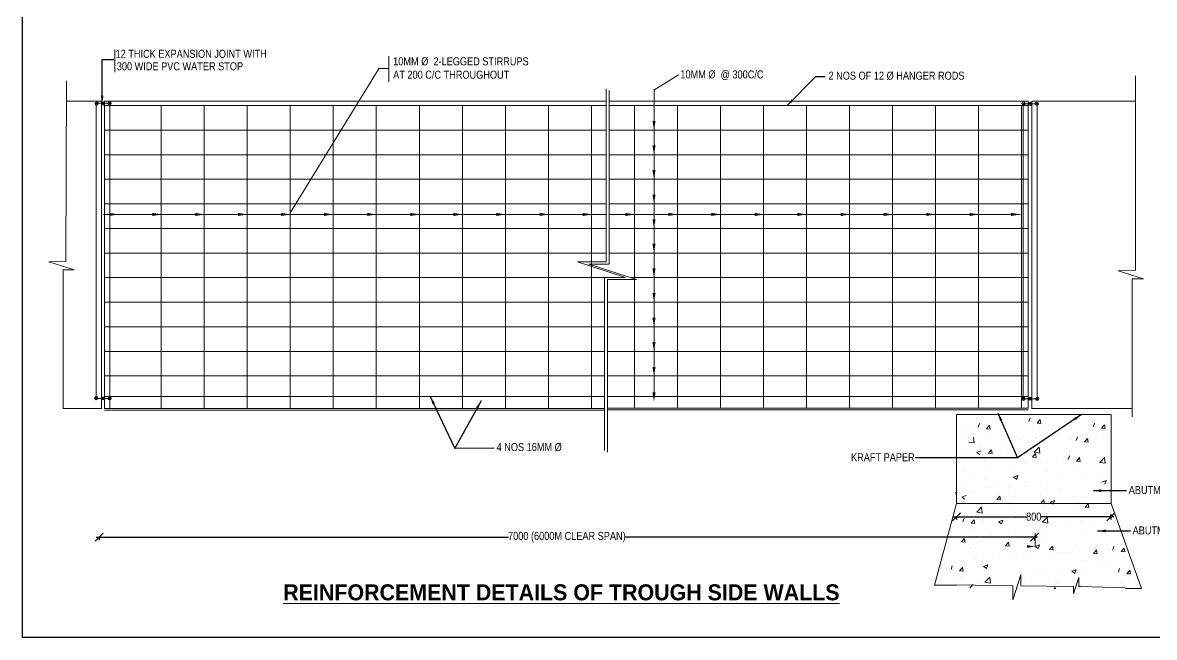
# Model space of a CAD drawing. Header units: millimetres. Extents: x -532722 to -470589, y -321838 to -283433.
# Drawn here: x -532722 to -497359, y -321838 to -302635 of the extents above; entities that cross this region are included whole.
import ezdxf
from ezdxf.enums import TextEntityAlignment as Align

# ---------------------------------------------------------------- set-up
doc = ezdxf.new("R2010")
doc.units = ezdxf.units.MM
doc.header["$LTSCALE"] = 1000
for name, color, linetype in [('canal', 3, 'Continuous'), ('MAIN', 2, 'Continuous'), ('pier', 7, 'Continuous')]:
    doc.layers.add(name, color=color, linetype=linetype)
doc.styles.add('ARIAL NARROW', font='ARIALN.TTF')
doc.styles.add('CITYBLUEPR', font='cityb___.ttf')
doc.dimstyles.new('ISO-25', dxfattribs={"dimtxt": 2.5, "dimasz": 2.5, "dimexe": 1.25, "dimexo": 0.625, "dimtad": 1, "dimdec": 0, "dimtxsty": 'Standard', "dimblk": 'OBLIQUE', "dimcen": 2.5, "dimdle": 1.25, "dimclrd": 6, "dimadec": 0, "dimazin": 0, "dimtfac": 1, "dimtdec": 0, "dimtmove": 0, "dimatfit": 3, "dimfxl": 1, "dimarcsym": 0})

# ---------------------------------------------------------------- blocks, each defined once
blk = doc.blocks.new('_Oblique')
at = {"color": 0, "linetype": 'ByBlock', "lineweight": -2}
blk.add_line((-0.5, -0.5), (0.5, 0.5), dxfattribs=at)
blk = doc.blocks.new('*D184')
at = {"layer": 'Defpoints', "color": 0, "transparency": 16777216}
for p in [(-530334, -318640), (-530334, -318707), (-501101, -318624)]:
    blk.add_point(p, dxfattribs=at)
at = {"layer": 'MAIN', "color": 7, "lineweight": -2, "transparency": 16777216}
for p, q in [((-530424, -318707), (-517541, -318707)), ((-501011, -318707), (-513894, -318707))]:
    blk.add_line(p, q, dxfattribs=at)
at = {"layer": 'MAIN', "color": 0, "lineweight": -2, "transparency": 16777216}
for p, q in [((-530334, -318730), (-530334, -318797)), ((-501101, -318714), (-501101, -318797))]:
    blk.add_line(p, q, dxfattribs=at)
at = {"layer": 'MAIN', "color": 7, "lineweight": -2, "transparency": 16777216, "xscale": 250, "yscale": 250, "zscale": 250, "rotation": 180}
blk.add_blockref('_Oblique', (-530334, -318707), dxfattribs=at)
at = {"layer": 'MAIN', "color": 7, "lineweight": -2, "transparency": 16777216, "xscale": 250, "yscale": 250, "zscale": 250}
blk.add_blockref('_Oblique', (-501101, -318707), dxfattribs=at)
at = {"layer": 'MAIN', "color": 0, "lineweight": 9, "transparency": 16777216, "insert": (-515717, -318707), "char_height": 250, "attachment_point": 5, "style": 'ARIAL NARROW'}
blk.add_mtext('7000 (6000M CLEAR SPAN)', dxfattribs=at)
blk = doc.blocks.new('*D185')
at = {"layer": 'Defpoints', "color": 0, "transparency": 16777216}
for p in [(-498715, -317895), (-503541, -317982), (-498715, -318069)]:
    blk.add_point(p, dxfattribs=at)
at = {"layer": 'MAIN', "color": 7, "lineweight": -2, "transparency": 16777216}
for p, q in [((-503631, -318069), (-501355, -318069)), ((-498625, -318069), (-500901, -318069))]:
    blk.add_line(p, q, dxfattribs=at)
at = {"layer": 'MAIN', "color": 0, "lineweight": -2, "transparency": 16777216}
for p, q in [((-503541, -318072), (-503541, -318159)), ((-498715, -317985), (-498715, -318159))]:
    blk.add_line(p, q, dxfattribs=at)
at = {"layer": 'MAIN', "color": 7, "lineweight": -2, "transparency": 16777216, "xscale": 250, "yscale": 250, "zscale": 250, "rotation": 180}
blk.add_blockref('_Oblique', (-503541, -318069), dxfattribs=at)
at = {"layer": 'MAIN', "color": 7, "lineweight": -2, "transparency": 16777216, "xscale": 250, "yscale": 250, "zscale": 250}
blk.add_blockref('_Oblique', (-498715, -318069), dxfattribs=at)
at = {"layer": 'MAIN', "color": 0, "lineweight": 9, "transparency": 16777216, "insert": (-501128, -318069), "char_height": 250, "attachment_point": 5, "style": 'ARIAL NARROW'}
blk.add_mtext('800', dxfattribs=at)

msp = doc.modelspace()

# ---------------------------------------------------------------- linework, layer by layer
at = {"color": 0, "lineweight": 9}
for p, q in [((-497952.8, -304296.5), (-497949, -310382.1)), ((-530161.9, -305086.1), (-514485.8, -305086.1)), ((-514394.6, -305086.1), (-501302.1, -305086.1)), ((-501457.7, -305172), (-501024.8, -305172)), ((-501183.4, -305086.1), (-497952.8, -305086.1)), ((-530161.9, -305225.1), (-514485.8, -305225.1)), ((-524358.4, -305225.1), (-524358.4, -314686.1)), ((-514394.6, -305225.1), (-501302.1, -305225.1)), ((-530161.9, -305993.1), (-514485.8, -305993.1)), ((-514394.6, -305993.1), (-501302.1, -305993.1)), ((-530161.9, -306761.1), (-514485.8, -306761.1)), ((-514394.6, -306761.1), (-501302.1, -306761.1)), ((-530161.9, -307529.1), (-514485.8, -307529.1)), ((-514394.6, -307529.1), (-501302.1, -307529.1)), ((-530161.9, -308297.1), (-514485.8, -308297.1)), ((-514394.6, -308297.1), (-501302.1, -308297.1)), ((-514485.8, -308626.6), (-530191.4, -308626.6)), ((-501548.5, -308626.6), (-514394.6, -308626.6)), ((-530161.9, -309065.1), (-514485.8, -309065.1)), ((-514394.6, -309065.1), (-501302.1, -309065.1)), ((-530161.9, -309833.1), (-514485.8, -309833.1)), ((-514394.6, -309833.1), (-501302.1, -309833.1)), ((-497957.9, -310382.1), (-498490.7, -310386)), ((-498490.7, -310386), (-497702.4, -310638.3)), ((-530161.9, -310601.1), (-514540.8, -310601.1)), ((-513707.2, -310601.1), (-501302.1, -310601.1)), ((-497702.4, -310638.3), (-498049.2, -310638.3)), ((-530161.9, -311369.1), (-514540.8, -311369.1)), ((-514449.6, -311369.1), (-501302.1, -311369.1)), ((-530161.9, -312137.1), (-514540.8, -312137.1)), ((-530161.9, -312905.1), (-514540.8, -312905.1)), ((-530161.9, -313673.1), (-514540.8, -313673.1)), ((-530161.9, -314309.3), (-514540.8, -314309.3)), ((-530161.9, -314686.1), (-514540.8, -314686.1)), ((-530161.9, -314736.1), (-514540.8, -314736.1))]:
    msp.add_line(p, q, dxfattribs=at)
for centre, radius in [((-501444.8, -305165.4), 51.2), ((-501439.5, -305175.3), 19.9), ((-501242, -305174), 51.2), ((-501240.6, -305170.3), 19.9), ((-501033.9, -305169.7), 51.2), ((-501024.8, -305165.3), 19.9)]:
    msp.add_circle(centre, radius, dxfattribs=at)
for points in [[(-524645.8, -308578.6), (-524357.8, -308626.6), (-524645.8, -308674.6)], [(-503126.5, -308578.6), (-502838.5, -308626.6), (-503126.5, -308674.6)], [(-501836.5, -308578.6), (-501548.5, -308626.6), (-501836.5, -308674.6)]]:
    msp.add_solid(points, dxfattribs=at)
at = {"layer": 'canal', "color": 0}
msp.add_lwpolyline([(-532722.3, -283432.6), (-470589, -283432.6), (-470589, -321838.3), (-532722.3, -321838.3)], close=True, dxfattribs=at)
at = {"layer": 'MAIN', "color": 0, "lineweight": 9}
for p, q in [((-524366, -308580.9), (-521583.3, -304054.2)), ((-512997.9, -304743.4), (-512231.7, -304267.8)), ((-519229.7, -315923.1), (-517988.9, -315923.1)), ((-503540.9, -317654.8), (-504228.5, -320202.9)), ((-498707.6, -317654.8), (-497757.4, -320311.8)), ((-498492.2, -318388.2), (-498492.2, -318388.2))]:
    msp.add_line(p, q, dxfattribs=at)
msp.add_lwpolyline([(-512993.5, -314186.9), (-512993.5, -304722.7)], dxfattribs=at)
at = {"layer": 'pier', "color": 0, "lineweight": 9}
for p, q in [((-529841.2, -304177.8), (-529841.2, -303483.1)), ((-521280.3, -304490), (-521280.3, -303678.4)), ((-521583.3, -304068.2), (-521296.5, -304068.2)), ((-531370.1, -310099.2), (-531354.9, -304457.7)), ((-514485.8, -310112.6), (-514485.8, -304703)), ((-514394.6, -310167.3), (-514394.6, -304757.7)), ((-530257.4, -305086.1), (-531356.6, -305086.1)), ((-530429.1, -305155.2), (-529996.2, -305155.2)), ((-530429.1, -305155.2), (-530429.1, -314378.5)), ((-530257.4, -305086.1), (-530257.4, -314686.1)), ((-530161.9, -305086.1), (-530161.9, -314686.1)), ((-529996.2, -305155.2), (-529996.2, -314686.1)), ((-501457.7, -305172), (-501457.7, -314388.2)), ((-501302.1, -305086.1), (-501302.1, -314686.1)), ((-501183.4, -305086.1), (-501183.4, -314686.1)), ((-501024.8, -305172), (-501024.8, -314388.2)), ((-528390.4, -305225.1), (-528390.4, -314686.1)), ((-527046.4, -305225.1), (-527046.4, -314686.1)), ((-525702.4, -305225.1), (-525702.4, -314686.1)), ((-523014.4, -305225.1), (-523014.4, -314686.1)), ((-521670.4, -305225.1), (-521670.4, -314686.1)), ((-520326.4, -305225.1), (-520326.4, -314686.1)), ((-518982.4, -305225.1), (-518982.4, -314686.1)), ((-517638.4, -305225.1), (-517638.4, -314686.1)), ((-516294.4, -305225.1), (-516294.4, -314686.1)), ((-514950.4, -305225.1), (-514950.4, -314686.1)), ((-513606.4, -305225.1), (-513606.4, -314686.1)), ((-512262.4, -305225.1), (-512262.4, -314686.1)), ((-510918.4, -305225.1), (-510918.4, -314686.1)), ((-509574.4, -305225.1), (-509574.4, -314686.1)), ((-508230.4, -305225.1), (-508230.4, -314686.1)), ((-506886.4, -305225.1), (-506886.4, -314686.1)), ((-505542.4, -305225.1), (-505542.4, -314686.1)), ((-504198.4, -305225.1), (-504198.4, -314686.1)), ((-502854.4, -305225.1), (-502854.4, -314686.1)), ((-501510.4, -305225.1), (-501510.4, -314686.1)), ((-531370.1, -310099.2), (-531902.9, -310103.1)), ((-531902.9, -310103.1), (-531114.5, -310355.4)), ((-514485.8, -310112.6), (-515385.4, -310112.6)), ((-515385.4, -310112.6), (-513886.1, -310592.4)), ((-531114.5, -310355.4), (-531461.4, -310355.4)), ((-531450.9, -310366.1), (-531450.9, -314686.1)), ((-514394.6, -310176.3), (-515035, -310176.3)), ((-515035, -310176.3), (-513535.6, -310656)), ((-513886.1, -310592.4), (-514545.8, -310592.4)), ((-514540.8, -316002), (-514540.8, -310592.4)), ((-514449.6, -316056.7), (-514449.6, -310647.1)), ((-513535.6, -310656), (-514449.6, -310656)), ((-498048.8, -310632.5), (-498048.8, -314952.5)), ((-514449.6, -312137.1), (-501302.1, -312137.1)), ((-514449.6, -312905.1), (-501302.1, -312905.1)), ((-514449.6, -313673.1), (-501302.1, -313673.1)), ((-530429.1, -314378.5), (-529996.2, -314378.5)), ((-514449.6, -314309.3), (-501302.1, -314309.3)), ((-531450.9, -314686.1), (-530257.4, -314686.1)), ((-514449.6, -314676.1), (-501302.1, -314676.1)), ((-514449.6, -314726.1), (-501302.1, -314726.1)), ((-501457.7, -314388.2), (-501024.8, -314388.2)), ((-501183.4, -314686.1), (-498048.8, -314686.1)), ((-503541.6, -314878.2), (-498707.3, -314878.2)), ((-503541.6, -314878.2), (-503540.9, -317654.8)), ((-501415.6, -315065.4), (-501415.6, -315065.4)), ((-501279.7, -315096.6), (-501240.8, -314980.6)), ((-501017, -315144.5), (-500924.4, -315034.2)), ((-500902.2, -315154.6), (-500924.4, -315034.2)), ((-498707.3, -314878.2), (-498707.3, -317346.4)), ((-503317.3, -315261.8), (-503317.3, -315261.8)), ((-503000.2, -315240.8), (-503000.2, -315240.8)), ((-502864.3, -315272), (-502825.4, -315156)), ((-502601.6, -315319.9), (-502509, -315209.5)), ((-502601.6, -315319.9), (-502486.8, -315329.9)), ((-502486.8, -315329.9), (-502509, -315209.6)), ((-501017, -315144.5), (-500902.2, -315154.5)), ((-500970.5, -315138.3), (-500970.5, -315138.3)), ((-500950, -315332.1), (-500950, -315332.1)), ((-500798.4, -315261.8), (-500798.4, -315261.8)), ((-499407.8, -315227.6), (-499407.8, -315227.6)), ((-499272, -315258.8), (-499233.1, -315142.8)), ((-499009.2, -315306.7), (-498916.7, -315196.4)), ((-499009.2, -315306.7), (-498894.5, -315316.7)), ((-498894.5, -315316.8), (-498916.7, -315196.4)), ((-503277.2, -315638.6), (-503277.2, -315638.6)), ((-503161.3, -315739.1), (-502990.6, -315765.5)), ((-502990.5, -315765.6), (-503011.7, -315583.2)), ((-502534.6, -315507.5), (-502534.6, -315507.5)), ((-501539.4, -315649.9), (-501539.4, -315649.9)), ((-501491.4, -315576.9), (-501491.4, -315576.9)), ((-501058.7, -315586.6), (-501058.7, -315586.6)), ((-501042.7, -315582.3), (-501042.7, -315582.3)), ((-499939.6, -315655), (-499939.6, -315655)), ((-499803.7, -315686.3), (-499764.8, -315570.2)), ((-499541, -315734.1), (-499448.4, -315623.8)), ((-499541, -315734.1), (-499426.2, -315744.2)), ((-499426.2, -315744.2), (-499448.4, -315623.9)), ((-498942.3, -315494.3), (-498942.3, -315494.3)), ((-503313.2, -315971.8), (-503313.2, -315971.8)), ((-502986.4, -316062.6), (-502986.4, -316062.6)), ((-502909.1, -316064.4), (-502774.7, -316012.8)), ((-502909.1, -316064.4), (-502813.6, -316128.8)), ((-502832.6, -315908.5), (-502832.6, -315908.5)), ((-502545.8, -316089.5), (-502453.3, -315979.2)), ((-502545.8, -316089.5), (-502431.1, -316099.5)), ((-502431, -316099.6), (-502453.2, -315979.2)), ((-502105.4, -315812.8), (-502105.4, -315812.8)), ((-501961.4, -316105.9), (-501961.4, -316105.9)), ((-501168.7, -316210), (-501076.1, -316099.7)), ((-501112.2, -316056.9), (-500962.7, -315901)), ((-501112.2, -316056.9), (-500941.5, -316083.3)), ((-501053.9, -316220.1), (-501076.1, -316099.7)), ((-500941.4, -316083.4), (-500962.6, -315901)), ((-499474, -315921.8), (-499474, -315921.8)), ((-505253, -316227.1), (-505253, -316227.1)), ((-505242.9, -316179.1), (-505242.9, -316179.1)), ((-502654, -316281), (-502654, -316281)), ((-501684.2, -316158.1), (-501684.2, -316158.1)), ((-501397.9, -316410.4), (-501397.9, -316410.4)), ((-501168.7, -316210), (-501053.9, -316220)), ((-500936.5, -316149.2), (-500936.5, -316149.2)), ((-500917.3, -316347.1), (-500917.3, -316347.1)), ((-500726, -316341.3), (-500726, -316341.3)), ((-500190.1, -316251.4), (-500190.1, -316251.4)), ((-500054.3, -316282.6), (-500015.3, -316166.6)), ((-499791.5, -316330.5), (-499699, -316220.1)), ((-499791.5, -316330.5), (-499676.8, -316340.5)), ((-499676.7, -316340.5), (-499698.9, -316220.2)), ((-499063.1, -316374.6), (-498913.6, -316218.8)), ((-499063.1, -316374.6), (-498892.3, -316401.1)), ((-498892.3, -316401.2), (-498913.5, -316218.8)), ((-503337.7, -316665.8), (-503337.7, -316665.8)), ((-502965.4, -316725.7), (-502965.4, -316725.7)), ((-502610.5, -316570), (-502610.5, -316570)), ((-501845.7, -316533.5), (-501845.7, -316533.5)), ((-501763, -316837.4), (-501628.6, -316785.8)), ((-501763, -316837.4), (-501667.5, -316901.8)), ((-501707.6, -316797.2), (-501707.6, -316797.2)), ((-501667.5, -316901.9), (-501628.6, -316785.8)), ((-500710.4, -316653.3), (-500710.4, -316653.3)), ((-500265.9, -316762.9), (-500265.9, -316762.9)), ((-499724.6, -316518.1), (-499724.6, -316518.1)), ((-499482.6, -316849), (-499482.6, -316849)), ((-499002, -316785.7), (-499002, -316785.7)), ((-503360.3, -317043.7), (-503360.3, -317043.7)), ((-502677.4, -316920.1), (-502677.4, -316920.1)), ((-502505.3, -317147.3), (-502505.3, -317147.3)), ((-502335.3, -317087.1), (-502335.3, -317087.1)), ((-501903, -317167.7), (-501903, -317167.7)), ((-501422.4, -317104.4), (-501422.4, -317104.4)), ((-501385.6, -316955.1), (-501385.6, -316955.1)), ((-501310.4, -317130.4), (-501310.4, -317130.4)), ((-500695.2, -317008.6), (-500695.2, -317008.6)), ((-500285.4, -317173.7), (-500285.4, -317173.7)), ((-499003.8, -316991.2), (-498869.3, -316939.5)), ((-498908.2, -317055.6), (-498869.3, -316939.6)), ((-498778.1, -317034.3), (-498778.1, -317034.3)), ((-503541.8, -317423.3), (-503564, -317302.9)), ((-503376.3, -317456.6), (-503241.8, -317405)), ((-503376.3, -317456.6), (-503280.8, -317521.1)), ((-503115.6, -317327.3), (-503115.6, -317327.3)), ((-502955.4, -317301.7), (-502955.4, -317301.7)), ((-502700.7, -317559.3), (-502700.7, -317559.3)), ((-502279.4, -317533.7), (-502186.8, -317423.4)), ((-502279.4, -317533.7), (-502164.6, -317543.7)), ((-502164.6, -317543.8), (-502186.8, -317423.4)), ((-501930.5, -317345), (-501930.5, -317345)), ((-501730.9, -317436.4), (-501730.9, -317436.4)), ((-500905.5, -317388.3), (-500905.5, -317388.3)), ((-500902.3, -317654.2), (-500809.7, -317543.9)), ((-500787.5, -317664.3), (-500809.7, -317543.9)), ((-500733.7, -317292.4), (-500733.7, -317292.4)), ((-500617, -317610.4), (-500482.5, -317558.8)), ((-500521.4, -317674.9), (-500482.5, -317558.9)), ((-499880.6, -317431.6), (-499880.6, -317431.6)), ((-499532.6, -317434.8), (-499532.6, -317434.8)), ((-499260.5, -317217), (-499260.5, -317217)), ((-498855.7, -317474.9), (-498855.7, -317474.9)), ((-498707.3, -317346.4), (-498707.6, -317654.8)), ((-503541.6, -317654.8), (-498707.6, -317654.8)), ((-502906.8, -317927.2), (-502757.2, -317771.3)), ((-502736, -317953.7), (-502757.2, -317771.3)), ((-501772.1, -317819.2), (-501772.1, -317819.2)), ((-500902.3, -317654.2), (-500787.5, -317664.2)), ((-500652.3, -317627), (-500652.3, -317627)), ((-500617, -317610.4), (-500521.5, -317674.8)), ((-499771.3, -317796.4), (-499771.3, -317796.4)), ((-499525.1, -317774.7), (-499432.6, -317664.4)), ((-499525.1, -317774.7), (-499410.4, -317784.7)), ((-499410.3, -317784.8), (-499432.5, -317664.4)), ((-503478.7, -318195.1), (-503478.7, -318195.1)), ((-503342.8, -318226.4), (-503303.9, -318110.3)), ((-503080.1, -318274.2), (-502987.5, -318163.9)), ((-502965.3, -318284.3), (-502987.5, -318164)), ((-502906.8, -317927.2), (-502736, -317953.6)), ((-502891.8, -318011.4), (-502891.8, -318011.4)), ((-502724.1, -318198.5), (-502724.1, -318198.5)), ((-502717.3, -318063), (-502717.3, -318063)), ((-502230.2, -318229.7), (-502095.8, -318178.1)), ((-502230.2, -318229.7), (-502134.7, -318294.1)), ((-502134.7, -318294.1), (-502095.7, -318178.1)), ((-501754.3, -318075.5), (-501754.3, -318075.5)), ((-501692.4, -318106.3), (-501692.4, -318106.3)), ((-500857.7, -318245), (-500708.1, -318089.1)), ((-500857.7, -318245), (-500686.9, -318271.4)), ((-500686.9, -318271.5), (-500708.1, -318089.1)), ((-500667.4, -318149.6), (-500667.4, -318149.6)), ((-499642.5, -318192.9), (-499642.5, -318192.9)), ((-499285, -318204.5), (-499285, -318204.5)), ((-498617.5, -318236.2), (-498617.5, -318236.2)), ((-503080.1, -318274.2), (-502965.3, -318284.3)), ((-503013.1, -318461.9), (-503013.1, -318461.9)), ((-502432.6, -318618.9), (-502432.6, -318618.9)), ((-501705.4, -318523.2), (-501705.4, -318523.2)), ((-501087, -318589.3), (-501087, -319000.5)), ((-500780.4, -318570.7), (-500780.4, -318570.7)), ((-500492.8, -318363.5), (-500492.8, -318363.5)), ((-500012.2, -318300.3), (-500012.2, -318300.3)), ((-499611.9, -318580.4), (-499611.9, -318580.4)), ((-498824.8, -318312.6), (-498824.8, -318312.6)), ((-503390.1, -318857.4), (-503297.6, -318747.1)), ((-503390.1, -318857.4), (-503275.4, -318867.5)), ((-503275.4, -318867.5), (-503297.6, -318747.2)), ((-502913.2, -318682.2), (-502913.2, -318682.2)), ((-502747.4, -318837.6), (-502747.4, -318837.6)), ((-502013, -318977.9), (-501920.4, -318867.6)), ((-501898.2, -318988), (-501920.4, -318867.6)), ((-501851.3, -318964.8), (-501851.3, -318964.8)), ((-501084.1, -319002.7), (-500949.7, -318951.1)), ((-500988.6, -319067.2), (-500949.7, -318951.1)), ((-500731.6, -318772.6), (-500731.6, -318772.6)), ((-499790.1, -318961.8), (-499790.1, -318961.8)), ((-498848.1, -318951.8), (-498848.1, -318951.8)), ((-503091.2, -319044.1), (-503091.2, -319044.1)), ((-502971.1, -319157), (-502971.1, -319157)), ((-502686.4, -319302), (-502686.4, -319302)), ((-502210.5, -319280.5), (-502210.5, -319280.5)), ((-502066.3, -319087.4), (-502066.3, -319087.4)), ((-502013, -318977.9), (-501898.2, -318987.9)), ((-501084.1, -319002.7), (-500988.6, -319067.1)), ((-501041.3, -319130.7), (-501041.3, -319130.7)), ((-500997.9, -319120.8), (-500997.9, -319120.8)), ((-500635.9, -319098.4), (-500543.3, -318988.1)), ((-500635.9, -319098.4), (-500521.1, -319108.4)), ((-500521.1, -319108.5), (-500543.3, -318988.1)), ((-500517.3, -319057.5), (-500517.3, -319057.5)), ((-500271.6, -319194.2), (-500271.6, -319194.2)), ((-500016.4, -319174), (-500016.4, -319174)), ((-499818, -319074.7), (-499818, -319074.7)), ((-499258.7, -319218.9), (-499166.2, -319108.6)), ((-499258.7, -319218.9), (-499144, -319228.9)), ((-499143.9, -319229), (-499166.1, -319108.6)), ((-499151.8, -319002), (-499151.8, -319002)), ((-498991.4, -319217.3), (-498991.4, -319217.3)), ((-498795.7, -319079.4), (-498795.7, -319079.4)), ((-498659.9, -319110.6), (-498621, -318994.6)), ((-498397.1, -319158.5), (-498304.6, -319048.2)), ((-498397.1, -319158.5), (-498282.4, -319168.5)), ((-498282.3, -319168.6), (-498304.5, -319048.2)), ((-503711.8, -319716.4), (-503672.9, -319600.4)), ((-503449.1, -319764.3), (-503356.5, -319654)), ((-503418.3, -319439.5), (-503418.3, -319439.5)), ((-503334.3, -319774.4), (-503356.5, -319654)), ((-502937.7, -319376.2), (-502937.7, -319376.2)), ((-502697.4, -319622), (-502562.9, -319570.4)), ((-502697.4, -319622), (-502601.9, -319686.4)), ((-502601.8, -319686.4), (-502562.9, -319570.4)), ((-502511, -319578.6), (-502511, -319578.6)), ((-501801, -319353.8), (-501801, -319353.8)), ((-501661.4, -319345.3), (-501661.4, -319345.3)), ((-501391.3, -319386.4), (-501391.3, -319386.4)), ((-500636.5, -319388.6), (-500636.5, -319388.6)), ((-499611.5, -319431.9), (-499611.5, -319431.9)), ((-499082.6, -319559.4), (-499082.6, -319559.4)), ((-498871.5, -319590.9), (-498871.5, -319590.9)), ((-498330.2, -319346.1), (-498330.2, -319346.1)), ((-503847.7, -319685.2), (-503847.7, -319685.2)), ((-503473.2, -320020.1), (-503473.2, -320020.1)), ((-503449.1, -319764.3), (-503334.3, -319774.3)), ((-503382.1, -319951.9), (-503382.1, -319951.9)), ((-502715.6, -320037.7), (-502715.6, -320037.7)), ((-502652.2, -320115.3), (-502502.7, -319959.4)), ((-502481.4, -320141.8), (-502502.6, -319959.4)), ((-501780.3, -320671), (-501528, -319882.6)), ((-501528, -319882.6), (-501528, -320229.5)), ((-501503, -319878.1), (-501503, -319878.1)), ((-501022.4, -319814.8), (-501022.4, -319814.8)), ((-500827.1, -319849.1), (-500827.1, -319849.1)), ((-500295.2, -319719.1), (-500295.2, -319719.1)), ((-499938.1, -319775.7), (-499803.6, -319724.1)), ((-499938.1, -319775.7), (-499842.6, -319840.1)), ((-499721.5, -319973.1), (-499882.7, -320476.7)), ((-499842.6, -319840.2), (-499803.6, -319724.2)), ((-499841.3, -319713.9), (-499841.3, -319713.9)), ((-499721.5, -320255.1), (-499721.5, -319973.1)), ((-499538.3, -319866.1), (-499538.3, -319866.1)), ((-498619.9, -319769.7), (-498619.9, -319769.7)), ((-498484, -319800.9), (-498445.1, -319684.8)), ((-498221.3, -319848.7), (-498128.7, -319738.4)), ((-498221.3, -319848.7), (-498106.5, -319858.8)), ((-498154.3, -320036.4), (-498154.3, -320036.4)), ((-498106.5, -319858.8), (-498128.7, -319738.5)), ((-503540.9, -320202.9), (-504228.5, -320202.9)), ((-503923.4, -320196.7), (-503923.4, -320196.7)), ((-501780.3, -320229.5), (-503540.9, -320201.9)), ((-503442.8, -320133.5), (-503442.8, -320133.5)), ((-503123.7, -320301.6), (-503031.2, -320191.3)), ((-502794.1, -320115.9), (-502794.1, -320115.9)), ((-502652.2, -320115.3), (-502481.4, -320141.7)), ((-502448.2, -320063.4), (-502448.2, -320063.4)), ((-501780.3, -320229.5), (-501780.3, -320671)), ((-501777.7, -320250.5), (-501777.7, -320250.5)), ((-501658.9, -320317.6), (-501654, -320311.8)), ((-499882.7, -320251.1), (-501528, -320229)), ((-501423.3, -320106.7), (-501423.3, -320106.7)), ((-500658, -320058.3), (-500658, -320058.3)), ((-500492.4, -320317.6), (-500453.6, -320277.2)), ((-500448.8, -320317.6), (-500453.5, -320277.2)), ((-500398.4, -320150), (-500398.4, -320150)), ((-499882.7, -320476.7), (-499882.7, -320251.1)), ((-499666.6, -320254.1), (-499721.5, -320253.3)), ((-498273.2, -320293), (-499666.6, -320254.1)), ((-499373.4, -320193.3), (-499373.4, -320193.3)), ((-499107.1, -320253.4), (-499107.1, -320253.4)), ((-498894.8, -320230.1), (-498894.8, -320230.1)), ((-498379.9, -320157.7), (-498379.9, -320157.7)), ((-498348.5, -320236.6), (-498348.5, -320236.6)), ((-498273.2, -320311.8), (-497757.4, -320311.8))]:
    msp.add_line(p, q, dxfattribs=at)
for centre, radius in [((-530408.8, -305163.5), 51.2), ((-530410.8, -305158.5), 19.9), ((-530207.3, -305159), 51.2), ((-530212, -305153.5), 19.9), ((-530005.3, -305159), 51.2), ((-529996.2, -305148.6), 19.9), ((-530423.1, -314364.8), 51.2), ((-530421.3, -314371.5), 19.9), ((-530217, -314371.7), 51.2), ((-530216.1, -314374.1), 19.9), ((-530004, -314371.7), 51.2), ((-529994.4, -314374.1), 19.9), ((-501450.2, -314385.3), 51.2), ((-501449.9, -314381.2), 19.9), ((-501245.1, -314381.3), 51.2), ((-501244.7, -314383.8), 19.9), ((-501019.8, -314385.3), 51.2), ((-501023, -314383.8), 19.9)]:
    msp.add_circle(centre, radius, dxfattribs=at)
for points in [[(-512945.5, -305705.6), (-512993.5, -305993.6), (-513041.5, -305705.6)], [(-512945.5, -306473.1), (-512993.5, -306761.1), (-513041.5, -306473.1)], [(-512945.5, -307241.3), (-512993.5, -307529.3), (-513041.5, -307241.3)], [(-512945.5, -308009.5), (-512993.5, -308297.5), (-513041.5, -308009.5)], [(-530014.3, -308578.6), (-529726.3, -308626.6), (-530014.3, -308674.6)], [(-528667.7, -308578.6), (-528379.7, -308626.6), (-528667.7, -308674.6)], [(-527329.8, -308578.6), (-527041.8, -308626.6), (-527329.8, -308674.6)], [(-525987.8, -308578.6), (-525699.8, -308626.6), (-525987.8, -308674.6)], [(-523304.9, -308578.6), (-523016.9, -308626.6), (-523304.9, -308674.6)], [(-521950.5, -308578.6), (-521662.5, -308626.6), (-521950.5, -308674.6)], [(-520604.2, -308578.6), (-520316.2, -308626.6), (-520604.2, -308674.6)], [(-519262.2, -308578.6), (-518974.2, -308626.6), (-519262.2, -308674.6)], [(-517922.1, -308578.6), (-517634.1, -308626.6), (-517922.1, -308674.6)], [(-516567.6, -308578.6), (-516279.6, -308626.6), (-516567.6, -308674.6)], [(-515220.8, -308578.6), (-514932.8, -308626.6), (-515220.8, -308674.6)], [(-513885, -308578.6), (-513597, -308626.6), (-513885, -308674.6)], [(-512545.3, -308578.6), (-512257.3, -308626.6), (-512545.3, -308674.6)], [(-511203.4, -308578.6), (-510915.4, -308626.6), (-511203.4, -308674.6)], [(-509844.8, -308578.6), (-509556.8, -308626.6), (-509844.8, -308674.6)], [(-508515.4, -308578.6), (-508227.4, -308626.6), (-508515.4, -308674.6)], [(-507156.6, -308578.6), (-506868.6, -308626.6), (-507156.6, -308674.6)], [(-505814.6, -308578.6), (-505526.6, -308626.6), (-505814.6, -308674.6)], [(-504487.2, -308578.6), (-504199.2, -308626.6), (-504487.2, -308674.6)], [(-512945.5, -308777.4), (-512993.5, -309065.4), (-513041.5, -308777.4)], [(-512945.5, -309542.7), (-512993.5, -309830.7), (-513041.5, -309542.7)], [(-512945.5, -310314.3), (-512993.5, -310602.3), (-513041.5, -310314.3)], [(-512945.5, -311079.2), (-512993.5, -311367.2), (-513041.5, -311079.2)], [(-512945.5, -311854.3), (-512993.5, -312142.3), (-513041.5, -311854.3)], [(-512945.5, -312615.4), (-512993.5, -312903.4), (-513041.5, -312615.4)], [(-512945.5, -313390.4), (-512993.5, -313678.4), (-513041.5, -313390.4)], [(-512945.5, -314186.9), (-512993.5, -314474.9), (-513041.5, -314186.9)], [(-501337, -318957.6), (-501337, -319040.9), (-501087, -318999.2)]]:
    msp.add_solid(points, dxfattribs=at)

# ---------------------------------------------------------------- texts
at = {"color": 0, "lineweight": 9, "style": 'CITYBLUEPR'}
msp.add_text('%%UREINFORCEMENT DETAILS OF TROUGH SIDE WALLS', height=500, dxfattribs=at).set_placement((-515886.7, -320681.2), align=Align.CENTER)
at = {"layer": 'pier', "color": 0, "lineweight": 9, "style": 'ARIAL NARROW'}
for s, p in [('12 THICK EXPANSION JOINT WITH', (-529819.3, -303733.7)), ('300 WIDE PVC WATER STOP', (-529780, -304124.3)), ('10MM %%C  @ 300C/C', (-512169.7, -304377.3))]:
    msp.add_text(s, height=250, dxfattribs=at).set_placement(p)
at = {"layer": 'pier', "color": 0, "lineweight": 9, "char_height": 250, "style": 'ARIAL NARROW'}
for s, insert, attachment_point in [('10MM %%C  2-LEGGED STIRRUPS\\PAT 200 C/C THROUGHOUT', (-521143.6, -304054.7), 4), ('2 NOS OF 12 %%C HANGER RODS\\P   ', (-507540.8, -304504.5), 4), ('4 NOS 16MM %%C   ', (-517911.9, -315897.7), 4), ('KRAFT PAPER', (-506837.1, -316211.7), 4), ('ABUTMENT CAP IN RCC M25 ', (-496187.2, -317239), 5), ('ABUTMENT C.C M15', (-496646.5, -318498.8), 5)]:
    msp.add_mtext(s, dxfattribs=dict(at, insert=insert, attachment_point=attachment_point))

# ---------------------------------------------------------------- dimensions: what is measured, and where the dimension line sits
at = {"layer": 'MAIN', "color": 0, "lineweight": 9}
for base, p1, p2, text, picture, middle in [((-498714.5, -318069), (-503541.2, -317982), (-498714.5, -317895), '800', '*D185', (-501127.9, -318069)), ((-530333.8, -318706.7), (-501100.9, -318624), (-530333.8, -318640.3), '7000 (6000M CLEAR SPAN)', '*D184', (-515717.3, -318706.7))]:
    dim = msp.add_linear_dim(base=base, p1=p1, p2=p2, text=text, dimstyle='ISO-25', override={"dimtxt": 250, "dimasz": 250, "dimexe": 90, "dimexo": 90, "dimtad": 0, "dimtxsty": 'ARIAL NARROW', "dimblk1": 'Oblique', "dimblk2": 'Oblique', "dimsah": 1, "dimdle": 90, "dimclrd": 7}, dxfattribs=at)
    dim.commit()
    dim.dimension.update_dxf_attribs({"geometry": picture, "text_midpoint": middle})

# ---------------------------------------------------------------- leaders
for points in [[(-530238.3, -305171), (-530237.9, -303788.3), (-529871.6, -303788.3)], [(-508846.5, -305239.3), (-507934.1, -304314.5), (-507650.5, -304314.5)], [(-519984.4, -314312.7), (-519216.9, -315935.9)], [(-518398.2, -314453.3), (-519229.7, -315948.7)], [(-499633.1, -314872.5), (-501634.1, -316231.4), (-504830.1, -316231.4)], [(-502246, -314832.6), (-501634.1, -316231.4)], [(-499264.5, -317254.9), (-498233.7, -317254.9)], [(-499133.1, -318513.5), (-498102.2, -318513.5)]]:
    msp.add_leader(points, dimstyle='ISO-25', override={"dimtxt": 250, "dimasz": 250, "dimexe": 90, "dimexo": 90, "dimtad": 0, "dimtxsty": 'ARIAL NARROW', "dimdle": 90, "dimclrd": 7}, dxfattribs=at)

doc.saveas('drawing.dxf')
